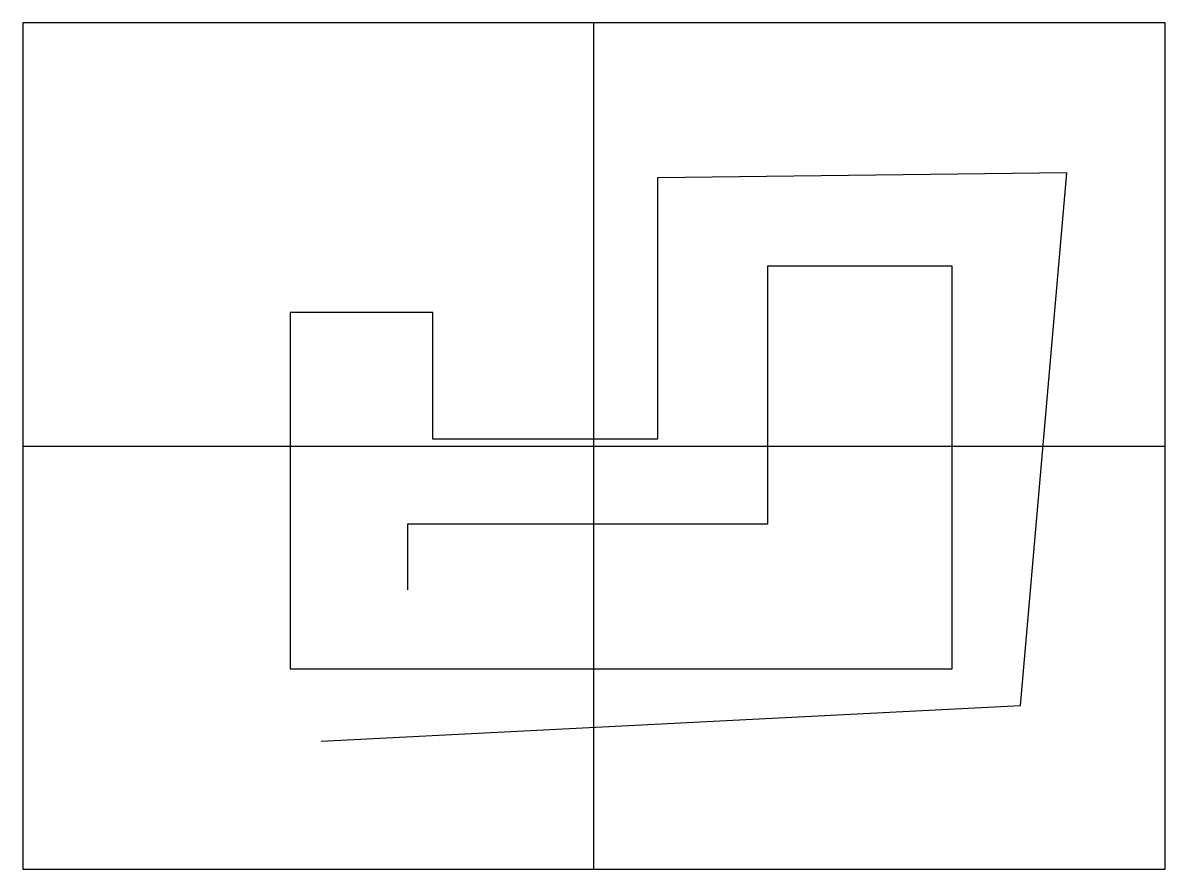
# Model space of a CAD drawing. Header units: millimetres. Extents: x 0 to 27, y 0 to 20.
import ezdxf

# ---------------------------------------------------------------- set-up
doc = ezdxf.new("R2010")
doc.units = ezdxf.units.MM
doc.layers.add('默认值', color=18, linetype='Continuous', true_color=0x000000)

msp = doc.modelspace()

# ---------------------------------------------------------------- linework, layer by layer
at = {"layer": '默认值'}
for p, q in [((13.5, 0), (13.5, 20)), ((13.5, 0, 10), (13.5, 20, 10)), ((0, 10), (27, 10)), ((0, 10, 10), (27, 10, 10))]:
    msp.add_line(p, q, dxfattribs=at)
msp.add_lwpolyline([(7.048, 3.025), (23.581, 3.865), (24.675, 16.452), (15, 16.337), (15, 10.16), (9.692, 10.16), (9.692, 13.156), (6.318, 13.156), (6.318, 8.177), (6.318, 4.733), (13.279, 4.733), (17.027, 4.733), (21.968, 4.733), (21.968, 9.753), (21.968, 14.247), (17.598, 14.247), (17.598, 10.484), (17.598, 8.15), (11.409, 8.15), (9.088, 8.15), (9.088, 6.604)], dxfattribs=at)
for points in [[(27, 20), (13.5, 20), (0, 20)], [(0, 20), (0, 20, 5), (0, 20, 10)], [(27, 20, 10), (13.5, 20, 10), (0, 20, 10)], [(0, 20), (0, 10), (0, 0)], [(0, 20, 10), (0, 10, 10), (0, 0, 10)], [(27, 20, 5), (13.5, 20, 5), (0, 20, 5)], [(0, 20, 5), (0, 10, 5), (0, 0, 5)], [(13.5, 20), (13.5, 20, 5), (13.5, 20, 10)], [(27, 0), (27, 10), (27, 20)], [(27, 20), (27, 20, 5), (27, 20, 10)], [(27, 0, 10), (27, 10, 10), (27, 20, 10)], [(27, 0, 5), (27, 10, 5), (27, 20, 5)], [(0, 10), (0, 10, 5), (0, 10, 10)], [(27, 10), (27, 10, 5), (27, 10, 10)], [(0, 0), (13.5, 0), (27, 0)], [(0, 0, 10), (13.5, 0, 10), (27, 0, 10)], [(0, 0), (0, 0, 5), (0, 0, 10)], [(0, 0, 5), (13.5, 0, 5), (27, 0, 5)], [(13.5, 0), (13.5, 0, 5), (13.5, 0, 10)], [(27, 0), (27, 0, 5), (27, 0, 10)]]:
    msp.add_open_spline(points, degree=2, dxfattribs=at)

doc.saveas('drawing.dxf')
